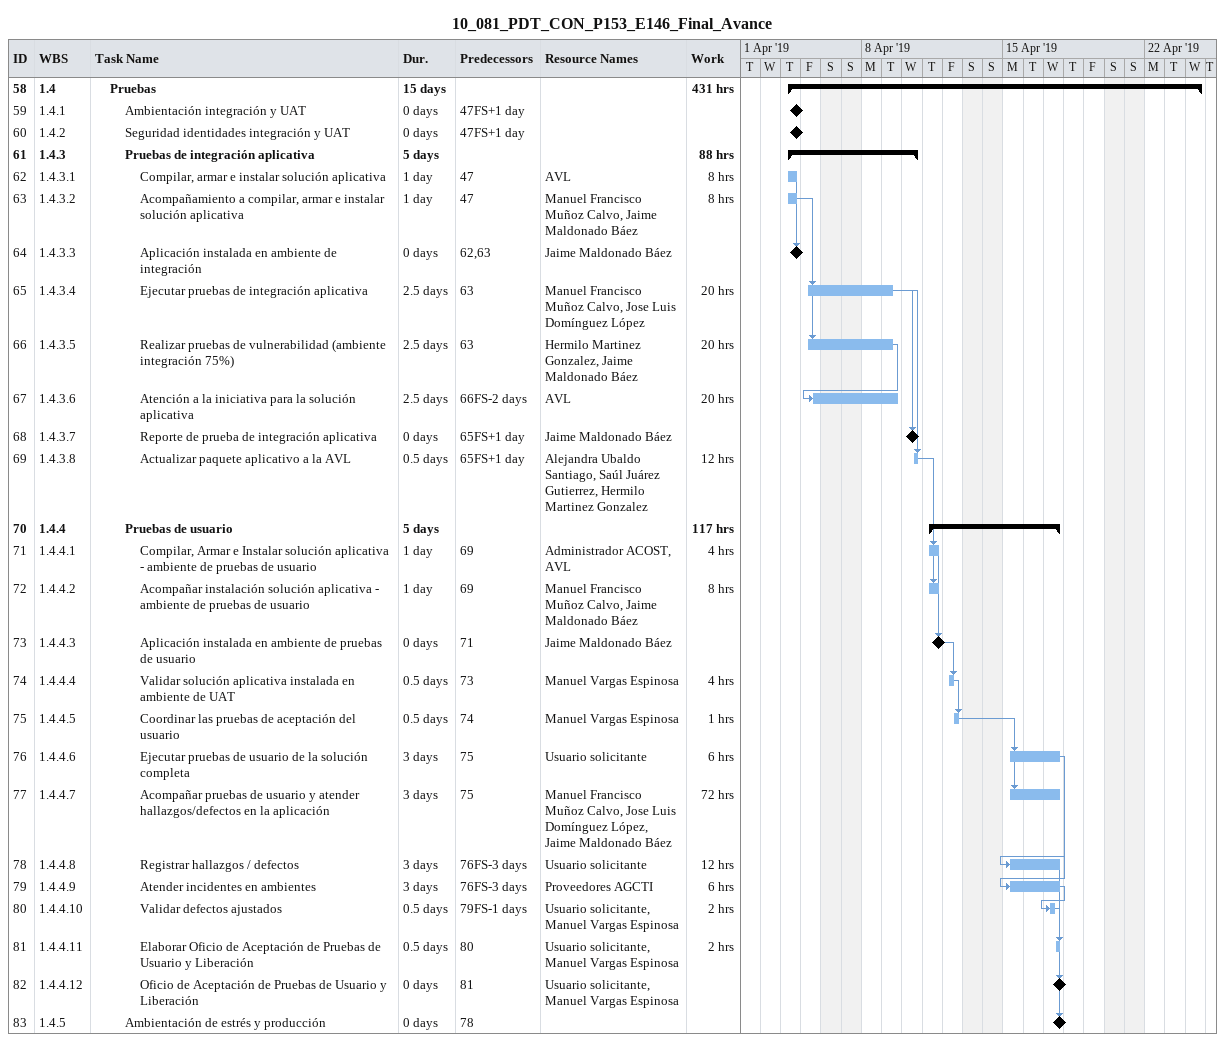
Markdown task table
10_081_PDT_CON_P153_E146_Final_Avance

| ID | WBS | Task | Duration | Start | Finish | Predecessors | Resources | Work (h) |
|---|---|---|---|---|---|---|---|---|
| 58 | 1.4 | **Pruebas** | 15d | 2019-04-04 | 2019-04-24 |  |  | 431 |
| 59 | 1.4.1 | Ambientación integración y UAT | 0d | 2019-04-04 | 2019-04-04 | 47FS+1d |  |  |
| 60 | 1.4.2 | Seguridad identidades integración y UAT | 0d | 2019-04-04 | 2019-04-04 | 47FS+1d |  |  |
| 61 | 1.4.3 | **Pruebas de integración aplicativa** | 5d | 2019-04-04 | 2019-04-10 |  |  | 88 |
| 62 | 1.4.3.1 | Compilar, armar e instalar solución aplicativa | 1d | 2019-04-04 | 2019-04-04 | 47 | AVL | 8 |
| 63 | 1.4.3.2 | Acompañamiento a compilar, armar e instalar solución aplicativa | 1d | 2019-04-04 | 2019-04-04 | 47 | Manuel Francisco Muñoz Calvo, Jaime Maldonado Báez | 8 |
| 64 | 1.4.3.3 | Aplicación instalada en ambiente de integración | 0d | 2019-04-04 | 2019-04-04 | 62, 63 | Jaime Maldonado Báez |  |
| 65 | 1.4.3.4 | Ejecutar pruebas de integración aplicativa | 2.5d | 2019-04-05 | 2019-04-09 | 63 | Manuel Francisco Muñoz Calvo, Jose Luis Domínguez López | 20 |
| 66 | 1.4.3.5 | Realizar pruebas de vulnerabilidad (ambiente integración 75%) | 2.5d | 2019-04-05 | 2019-04-09 | 63 | Hermilo Martinez Gonzalez, Jaime Maldonado Báez | 20 |
| 67 | 1.4.3.6 | Atención a la iniciativa para la solución aplicativa | 2.5d | 2019-04-05 | 2019-04-09 | 66FS-2d | AVL | 20 |
| 68 | 1.4.3.7 | Reporte de prueba de integración aplicativa | 0d | 2019-04-10 | 2019-04-10 | 65FS+1d | Jaime Maldonado Báez |  |
| 69 | 1.4.3.8 | Actualizar paquete aplicativo a la AVL | 0.5d | 2019-04-10 | 2019-04-10 | 65FS+1d | Alejandra Ubaldo Santiago, Saúl Juárez Gutierrez, Hermilo Martinez Gonzalez | 12 |
| 70 | 1.4.4 | **Pruebas de usuario** | 5d | 2019-04-11 | 2019-04-17 |  |  | 117 |
| 71 | 1.4.4.1 | Compilar, Armar e Instalar solución aplicativa - ambiente de pruebas de usuario | 1d | 2019-04-11 | 2019-04-11 | 69 | Administrador ACOST, AVL | 4 |
| 72 | 1.4.4.2 | Acompañar instalación solución aplicativa - ambiente de pruebas de usuario | 1d | 2019-04-11 | 2019-04-11 | 69 | Manuel Francisco Muñoz Calvo, Jaime Maldonado Báez | 8 |
| 73 | 1.4.4.3 | Aplicación instalada en ambiente de pruebas de usuario | 0d | 2019-04-11 | 2019-04-11 | 71 | Jaime Maldonado Báez |  |
| 74 | 1.4.4.4 | Validar solución aplicativa instalada en ambiente de UAT | 0.5d | 2019-04-12 | 2019-04-12 | 73 | Manuel Vargas Espinosa | 4 |
| 75 | 1.4.4.5 | Coordinar las pruebas de aceptación del usuario | 0.5d | 2019-04-12 | 2019-04-12 | 74 | Manuel Vargas Espinosa | 1 |
| 76 | 1.4.4.6 | Ejecutar pruebas de usuario de la solución completa | 3d | 2019-04-15 | 2019-04-17 | 75 | Usuario solicitante | 6 |
| 77 | 1.4.4.7 | Acompañar pruebas de usuario y atender hallazgos/defectos en la aplicación | 3d | 2019-04-15 | 2019-04-17 | 75 | Manuel Francisco Muñoz Calvo, Jose Luis Domínguez López, Jaime Maldonado Báez | 72 |
| 78 | 1.4.4.8 | Registrar hallazgos / defectos | 3d | 2019-04-15 | 2019-04-17 | 76FS-3d | Usuario solicitante | 12 |
| 79 | 1.4.4.9 | Atender incidentes en ambientes | 3d | 2019-04-15 | 2019-04-17 | 76FS-3d | Proveedores AGCTI | 6 |
| 80 | 1.4.4.10 | Validar defectos ajustados | 0.5d | 2019-04-17 | 2019-04-17 | 79FS-1d | Usuario solicitante, Manuel Vargas Espinosa | 2 |
| 81 | 1.4.4.11 | Elaborar Oficio de Aceptación de Pruebas de Usuario y Liberación | 0.5d | 2019-04-17 | 2019-04-17 | 80 | Usuario solicitante, Manuel Vargas Espinosa | 2 |
| 82 | 1.4.4.12 | Oficio de Aceptación de Pruebas de Usuario y Liberación | 0d | 2019-04-17 | 2019-04-17 | 81 | Usuario solicitante, Manuel Vargas Espinosa |  |
| 83 | 1.4.5 | Ambientación de estrés y producción | 0d | 2019-04-17 | 2019-04-17 | 78 |  |  |
